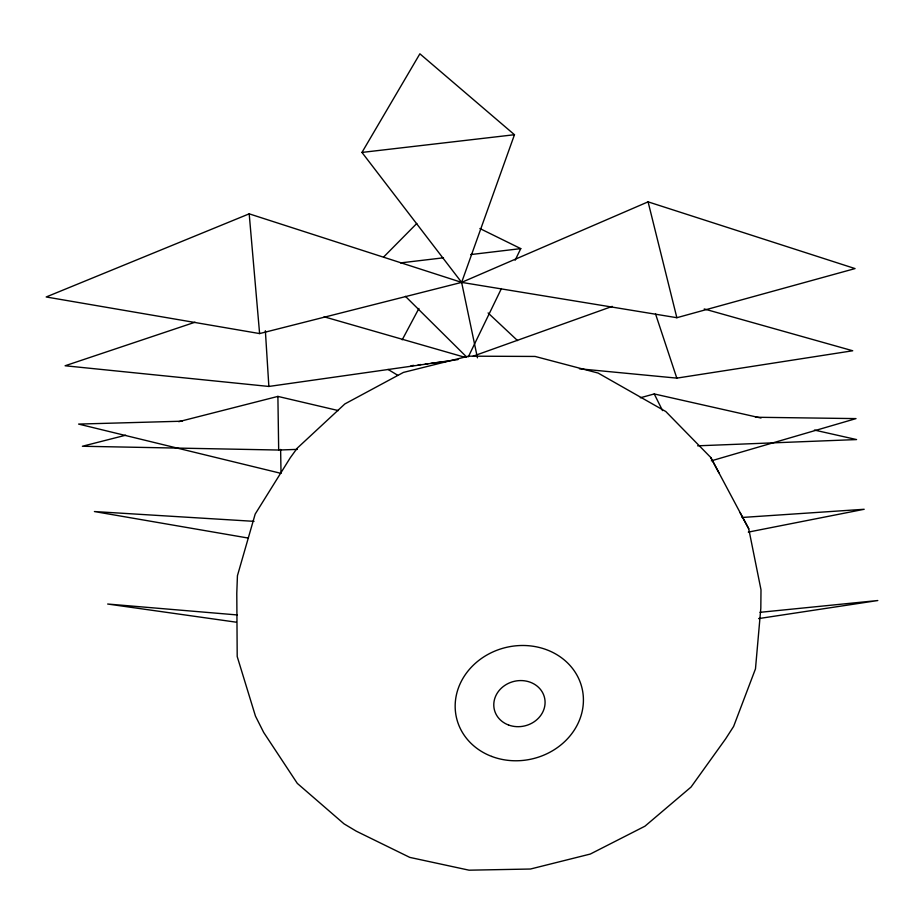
<?xml version="1.0" encoding="UTF-8"?>
<svg xmlns="http://www.w3.org/2000/svg" width="924" height="924" viewBox="0 0 924 924"><rect width="100%" height="100%" fill="white"/><g stroke="black" fill="none" stroke-linecap="round" stroke-linejoin="round"><path stroke-width="1.39" d="M461.63 282.386L648.082 201.848L855.046 268.584L676.853 317.706L461.63 282.386L249.191 213.837L46.2 296.974L259.609 333.576L461.63 282.386L514.472 134.719L419.877 53.811L361.965 152.425L461.63 282.386L477.442 357.819M468.341 356.803L501.42 288.554M515.153 260.21L520.766 248.625L479.879 228.528M402.206 339.813L418.918 308.443M383.795 256.86L416.805 223.469M473.123 356.167L612.242 306.387M195.01 322.233L65.107 365.765L268.861 386.451L457.992 359.575M711.376 460.822L856.005 418.607L755.497 417.244M640.332 397.77L654.25 393.947L761.029 418.029M125.687 435.216L82.398 446.257L278.678 450.034L297.413 449.376M178.748 421.691L277.893 396.408L338.334 410.579M748.313 532.109L864.183 509.274L742.018 517.475M579.429 368.792L676.807 378.124L852.725 350.762L704.227 308.963M758.604 618.595L877.8 600.531L760.013 612.323M411.007 365.742L413.86 365.396M418.122 364.888L420.974 364.541M425.236 364.021L428.089 363.675M430.931 363.328L446.592 361.434M400.554 262.901L443.485 257.808M470.686 254.574L520.766 248.625M361.965 152.425L514.472 134.719M697.655 445.818L856.571 439.57L814.425 430.064M182.224 421.194L78.598 424.081L281.023 473.365L280.619 449.434M254.031 521.344L94.41 511.549L248.313 538.08M237.352 614.957L107.669 604.03L236.313 622.199M324.128 316.793L464.957 357.299M388.045 369.415L397.851 375.352M488.091 312.959L517.544 340.586M405.428 296.338L466.701 357.08M710.752 457.484L665.8 411.526L598.128 373.065L535.1 356.445L468.503 356.167L403.43 372.418L344.86 403.938L297.205 448.198L290.309 457.703L255.186 514.067L237.433 575.71L236.787 593.22L237.202 656.537L255.463 716.112L263.687 732.443L297.32 783.402L344.017 823.838L356.317 831.196L409.782 857.391L469.069 870.189L530.48 869.022L590.297 854.053L644.94 826.206L691.036 787.063L725.629 738.854L733.621 726.437L755.474 668.872L760.822 608.2L760.995 589.778L748.717 528.736L710.752 457.484L718.953 472.788M740.066 512.589L748.717 528.736M654.25 393.947L662.531 410.603M655.509 313.848L676.807 378.124M648.082 201.848L676.853 317.706M249.191 213.837L259.609 333.576M265.361 330.746L268.861 386.451M277.893 396.408L278.678 450.034M491.73 756.433A64.495 57.242 -13.3 0 0 583.217 695.483A64.495 57.242 -13.3 0 0 482.929 657.461A64.495 57.242 -13.3 0 0 491.73 756.433M508.558 725.005A25.791 22.892 -13.3 0 0 544.987 700.427A25.791 22.892 -13.3 0 0 504.747 685.458A25.791 22.892 -13.3 0 0 508.558 725.005"/></g></svg>
